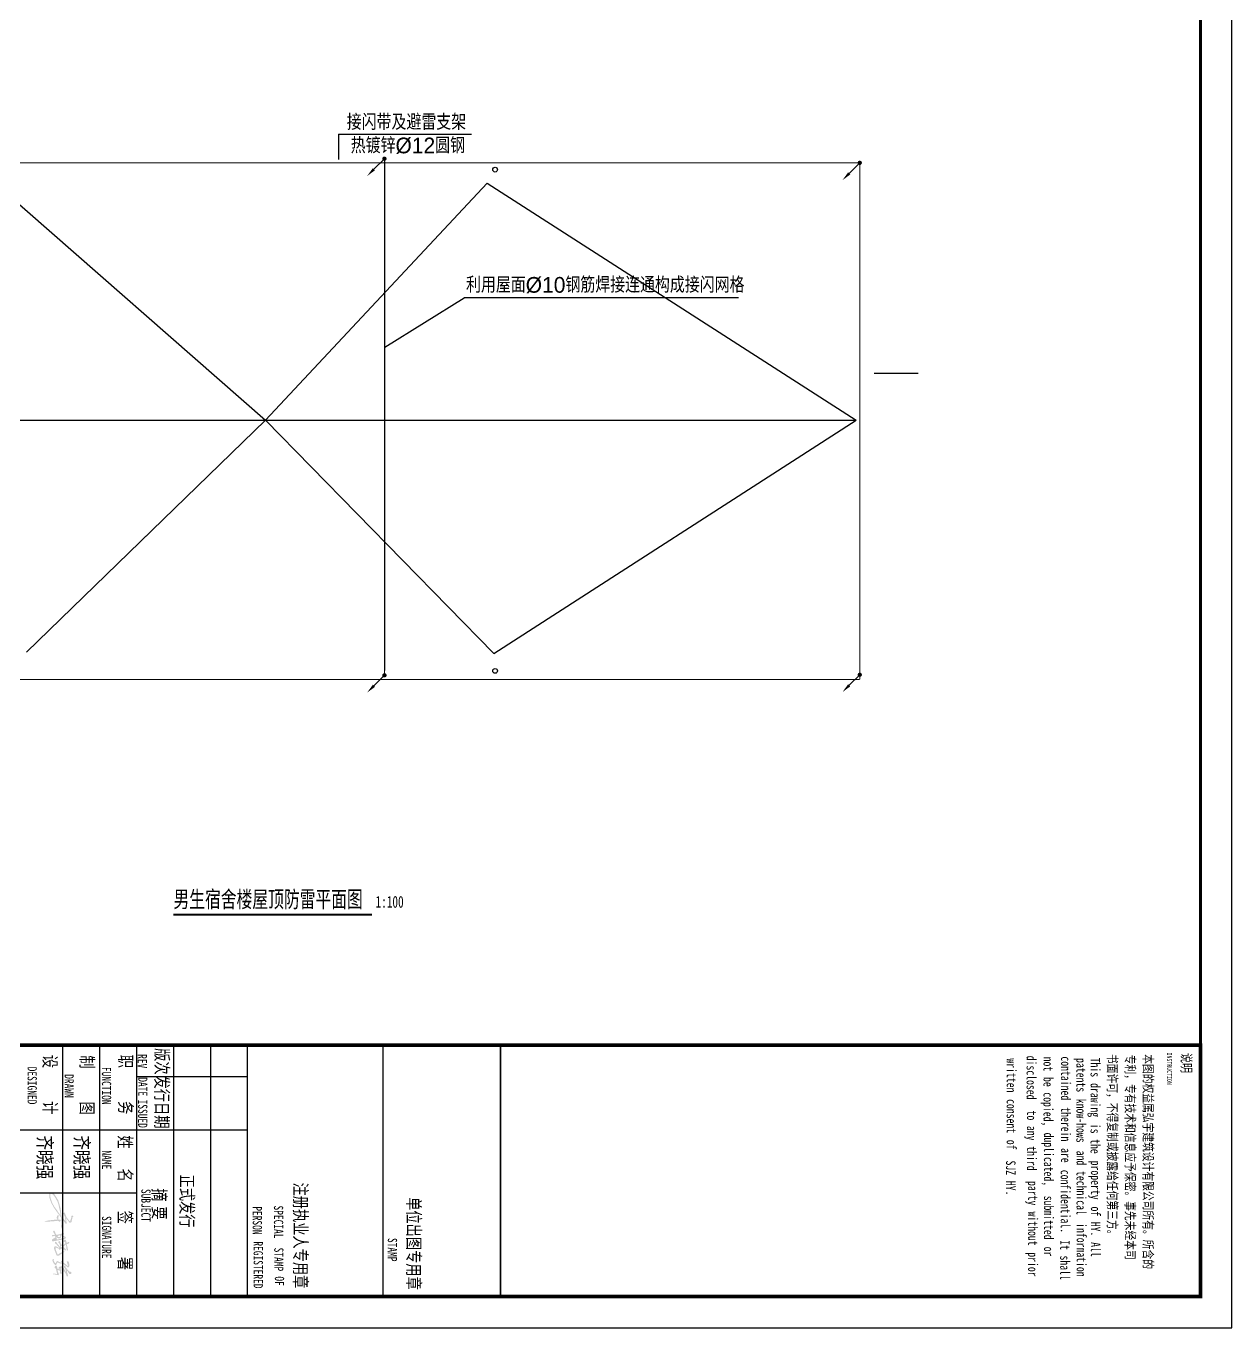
# Model space of a CAD drawing. Extents: x 552102 to 973302, y -80747 to 40012826.
# Drawn here: x 573120 to 611502, y -52978 to -11540 of the extents above; entities that cross this region are included whole.
import ezdxf

# ---------------------------------------------------------------- set-up
doc = ezdxf.new("R2010")
doc.units = 0
doc.header["$LTSCALE"] = 1000
doc.header["$MEASUREMENT"] = 0
for name, color, linetype in [('DIM_SYMB', 3, 'Continuous'), ('GROUND', 2, 'Continuous'), ('LWIRE', 4, 'Continuous'), ('PUB_TEXT', 7, 'Continuous'), ('PUB_TITLE', 7, 'Continuous'), ('TK', 126, 'Continuous'), ('电字', 4, 'Continuous'), ('防雷', 6, 'TG_×2')]:
    doc.layers.add(name, color=color, linetype=linetype)
doc.styles.add('-宋体', font='', dxfattribs={"width": 0.8})
doc.styles.add('DQ', font='XCSG.SHX', dxfattribs={"bigfont": '0hzdx.shx'})
doc.styles.get("Standard").update_dxf_attribs({"font": 'gbenor.shx', "bigfont": 'gbcbig.shx'})
doc.styles.add('TG_LINETYPE_THUND', font='TXT', dxfattribs={"width": 0.8, "height": 5.5, "bigfont": 'TJHZF'})
doc.styles.add('黑体', font='simhei.ttf', dxfattribs={"width": 0.7})
doc.styles.get('-宋体').set_extended_font_data('SimSun')
doc.linetypes.add('TG_×2', pattern='A,0.75,0,["×",TG_LINETYPE_THUND,S=0.1,R=0,X=-0.23,Y=-0.21],0.65,-0.13,0.13,-0.13', length=2)

# ---------------------------------------------------------------- blocks, each defined once
blk = doc.blocks.new('$TelecSys$00000080')
for p, q in [((-0.7, -0.7), (0, 0)), ((0.104, 0.104), (0.104, 0.104)), ((-0.104, -0.104), (-0.104, -0.104))]:
    blk.add_line(p, q)
at = {"const_width": 0.142}
blk.add_lwpolyline([(0.071, 0, 1), (-0.071, 0, 1)], format="xyb", close=True, dxfattribs=at)
blk.add_solid([(-0.63, -0.77), (-0.77, -0.63), (-1.15, -1.15)])
at = {"width": 0.8, "flags": 9}
blk.add_attdef('A', (0, 0), '', height=0.00002, rotation=180, dxfattribs=at)
blk = doc.blocks.new('电气图框')
h = blk.add_hatch(color=6)
h.paths.add_polyline_path([(381526, 272373), (381520, 272374), (381526, 272412), (381536, 272410), (381551, 272425), (381553, 272442), (381530, 272473), (381501, 272477), (381490, 272469), (381483, 272436), (381489, 272434), (381486, 272407), (381449, 272396), (381389, 272403), (381389, 272409), (381362, 272414), (381345, 272404), (381340, 272391), (381354, 272370), (381409, 272351), (381441, 272349), (381454, 272373), (381490, 272364), (381484, 272324), (381516, 272050), (381547, 271955), (381555, 272002)])
h.paths.add_polyline_path([(381417, 272485), (381608, 272497), (381704, 272485), (381771, 272510), (381774, 272519), (381755, 272536), (381455, 272511), (381458, 272522), (381625, 272642), (381605, 272667), (381455, 272648), (381456, 272660), (381577, 272754), (381583, 272787), (381559, 272820), (381414, 272851), (381386, 272873), (381367, 272876), (381365, 272865), (381360, 272866), (381354, 272823), (381365, 272821), (381363, 272814), (381402, 272809), (381404, 272814), (381453, 272807), (381453, 272802), (381534, 272779), (381531, 272756), (381408, 272662), (381271, 272608), (381257, 272592), (381259, 272571), (381281, 272561), (381297, 272559), (381417, 272621), (381459, 272616), (381519, 272634), (381528, 272626), (381386, 272506), (381130, 272475), (381062, 272457), (380865, 272396), (380676, 272278), (380657, 272257), (380627, 272218), (380624, 272174), (380657, 272117), (380703, 272110), (380781, 272113), (380945, 272172), (381126, 272272)])
h.paths.add_polyline_path([(381162, 272341), (381100, 272294), (381061, 272266), (381048, 272262), (381024, 272249), (381017, 272242), (380993, 272230), (380980, 272221), (380938, 272204), (380883, 272184), (380848, 272172), (380812, 272160), (380788, 272153), (380719, 272146), (380667, 272148), (380663, 272160), (380664, 272194), (380671, 272204), (380711, 272249), (380761, 272288), (380805, 272314), (380825, 272328), (380837, 272332), (380869, 272351), (380880, 272355), (380917, 272376), (380929, 272381), (380978, 272397), (381001, 272404), (381065, 272417), (381142, 272434), (381212, 272452), (381270, 272460), (381347, 272472), (381335, 272462), (381328, 272452), (381302, 272433), (381290, 272429), (381277, 272419), (381220, 272378), (381207, 272375)], flags=16)
h.paths.add_polyline_path([(382147, 272381), (382115, 272551), (382086, 272622), (382079, 272634), (382041, 272641), (381986, 272532), (381976, 272525), (381958, 272574), (381925, 272578), (381917, 272545), (381961, 272392), (381958, 272331), (381833, 272271), (381832, 272268), (381843, 272247), (381863, 272233), (381957, 272287), (381972, 272285), (381971, 272240), (381984, 272198), (382010, 272194), (382015, 272231), (381997, 272291), (382034, 272309), (382051, 272306), (382119, 272200), (382146, 272198), (382170, 272205), (382175, 272237)])
h.paths.add_polyline_path([(382005, 272381), (381985, 272434), (381987, 272453), (381992, 272451), (382000, 272466), (382033, 272461), (382042, 272443), (382038, 272417), (382043, 272415), (382042, 272399), (382027, 272378)], flags=0)
h.paths.add_polyline_path([(382050, 272340), (382052, 272357), (382058, 272356), (382060, 272372), (382066, 272372), (382067, 272383), (382073, 272382), (382081, 272443), (382069, 272467), (382032, 272490), (382010, 272493), (382009, 272487), (381987, 272491), (381989, 272502), (381994, 272501), (382034, 272546), (382041, 272584), (382046, 272584), (382054, 272600), (382060, 272599), (382111, 272406), (382112, 272377), (382118, 272376), (382113, 272342), (382085, 272346), (382068, 272343), (382059, 272334), (382055, 272334), (382055, 272339)], flags=16)
h.paths.add_polyline_path([(382442, 272457), (382416, 272484), (382407, 272485), (382409, 272505), (382414, 272505), (382429, 272526), (382437, 272571), (382441, 272570), (382446, 272602), (382458, 272602), (382464, 272606), (382468, 272635), (382463, 272640), (382440, 272643), (382430, 272640), (382417, 272631), (382410, 272621), (382391, 272606), (382362, 272571), (382355, 272561), (382343, 272561), (382344, 272568), (382325, 272587), (382290, 272620), (382277, 272640), (382277, 272644), (382292, 272643), (382321, 272650), (382366, 272655), (382408, 272660), (382451, 272665), (382468, 272672), (382469, 272685), (382466, 272697), (382462, 272708), (382433, 272713), (382410, 272699), (382392, 272696), (382370, 272694), (382341, 272687), (382311, 272680), (382282, 272673), (382279, 272668), (382258, 272671), (382253, 272676), (382257, 272705), (382238, 272742), (382217, 272745), (382218, 272750), (382201, 272753), (382195, 272748), (382193, 272738), (382197, 272726), (382201, 272712), (382209, 272695), (382225, 272681), (382223, 272665), (382214, 272666), (382187, 272659), (382140, 272642), (382125, 272623), (382123, 272608), (382126, 272595), (382140, 272579), (382169, 272564), (382187, 272572), (382197, 272614), (382228, 272625), (382228, 272630), (382240, 272628), (382240, 272622), (382259, 272599), (382268, 272590), (382296, 272557), (382321, 272549), (382319, 272539), (382312, 272540), (382300, 272526), (382286, 272508), (382267, 272494), (382246, 272479), (382216, 272465), (382193, 272462), (382173, 272448), (382169, 272437), (382175, 272423), (382186, 272404), (382205, 272399), (382219, 272406), (382232, 272420), (382246, 272436), (382264, 272444), (382291, 272451), (382330, 272457), (382331, 272461), (382350, 272458), (382349, 272447), (382345, 272448), (382336, 272439), (382287, 272401), (382279, 272389), (382235, 272357), (382200, 272335), (382194, 272326), (382190, 272306), (382200, 272299), (382223, 272291), (382239, 272294), (382247, 272303), (382256, 272315), (382260, 272336), (382273, 272340), (382303, 272364), (382333, 272393), (382349, 272409), (382364, 272427), (382375, 272427), (382376, 272432), (382386, 272430), (382384, 272416), (382379, 272415), (382371, 272399), (382362, 272378), (382354, 272363), (382346, 272347), (382336, 272328), (382333, 272310), (382341, 272285), (382360, 272270), (382405, 272263), (382466, 272282), (382538, 272312), (382588, 272332), (382626, 272348), (382635, 272405), (382631, 272411), (382626, 272421), (382622, 272436), (382569, 272498), (382564, 272512), (382535, 272551), (382533, 272561), (382513, 272589), (382496, 272590), (382498, 272568), (382514, 272527), (382536, 272483), (382564, 272433), (382592, 272396), (382589, 272373), (382584, 272373), (382577, 272370), (382565, 272365), (382548, 272357), (382510, 272346), (382469, 272328), (382420, 272313), (382392, 272312), (382389, 272308), (382377, 272309), (382371, 272316), (382374, 272335), (382386, 272347), (382410, 272427), (382437, 272424), (382445, 272445), (382441, 272446)])
h.paths.add_polyline_path([(382356, 272485), (382336, 272478), (382320, 272481), (382321, 272486), (382318, 272489), (382318, 272496), (382311, 272498), (382313, 272503), (382318, 272502), (382319, 272507), (382326, 272511), (382327, 272517), (382332, 272520), (382349, 272533), (382370, 272547), (382379, 272550), (382397, 272565), (382412, 272563), (382409, 272553), (382405, 272553), (382403, 272537), (382396, 272536), (382364, 272511)], flags=16)
h.paths.add_polyline_path([(382871, 272439), (382882, 272473), (382885, 272494), (382873, 272524), (382867, 272527), (382869, 272540), (382879, 272542), (382928, 272594), (382952, 272635), (382971, 272656), (383000, 272686), (383006, 272697), (383009, 272713), (382985, 272744), (382934, 272751), (382912, 272750), (382877, 272743), (382864, 272739), (382847, 272736), (382835, 272733), (382824, 272728), (382817, 272724), (382810, 272720), (382807, 272702), (382812, 272690), (382816, 272684), (382820, 272672), (382833, 272671), (382855, 272679), (382879, 272686), (382902, 272695), (382919, 272697), (382932, 272701), (382948, 272704), (382951, 272708), (382956, 272707), (382957, 272704), (382961, 272698), (382949, 272688), (382940, 272672), (382926, 272655), (382912, 272641), (382899, 272627), (382884, 272605), (382863, 272580), (382850, 272560), (382838, 272551), (382820, 272548), (382800, 272535), (382795, 272501), (382809, 272488), (382819, 272486), (382829, 272491), (382845, 272498), (382848, 272505), (382858, 272502), (382852, 272464), (382837, 272444), (382820, 272406), (382813, 272389), (382806, 272380), (382804, 272369), (382807, 272358), (382823, 272344), (382849, 272328), (382870, 272320), (382875, 272316), (382880, 272311), (382879, 272302), (382872, 272302), (382855, 272288), (382848, 272280), (382835, 272273), (382817, 272265), (382799, 272257), (382787, 272252), (382786, 272248), (382752, 272253), (382753, 272258), (382736, 272260), (382733, 272238), (382743, 272226), (382765, 272211), (382776, 272210), (382810, 272222), (382841, 272234), (382877, 272253), (382902, 272270), (382922, 272290), (382927, 272323), (382898, 272350), (382858, 272355), (382859, 272361), (382849, 272374), (382844, 272374), (382845, 272379), (382850, 272379)])
h.paths.add_polyline_path([(383189, 272358), (383205, 272361), (383209, 272363), (383217, 272364), (383199, 272250), (383205, 272246), (383205, 272237), (383208, 272232), (383212, 272228), (383216, 272228), (383219, 272233), (383223, 272233), (383239, 272346), (383246, 272349), (383254, 272405), (383249, 272408), (383249, 272412), (383215, 272418), (383212, 272416), (383203, 272413), (383191, 272408), (383170, 272401), (383157, 272394), (383147, 272392), (383137, 272390), (383129, 272384), (383120, 272379), (383115, 272375), (383092, 272379), (383091, 272385), (383089, 272387), (383092, 272397), (383099, 272428), (383105, 272431), (383111, 272454), (383125, 272457), (383142, 272460), (383154, 272464), (383157, 272466), (383159, 272464), (383163, 272459), (383168, 272452), (383177, 272448), (383176, 272444), (383185, 272443), (383191, 272448), (383196, 272452), (383200, 272454), (383202, 272477), (383197, 272477), (383204, 272536), (383200, 272548), (383194, 272554), (383187, 272557), (383184, 272561), (383157, 272565), (383155, 272562), (383142, 272563), (383140, 272568), (383136, 272570), (383136, 272575), (383132, 272576), (383134, 272591), (383137, 272591), (383140, 272596), (383146, 272596), (383147, 272607), (383152, 272606), (383164, 272610), (383177, 272621), (383189, 272629), (383203, 272633), (383207, 272639), (383220, 272642), (383237, 272651), (383260, 272658), (383275, 272662), (383286, 272672), (383290, 272681), (383296, 272680), (383296, 272689), (383289, 272694), (383282, 272699), (383276, 272706), (383246, 272707), (383235, 272702), (383217, 272699), (383203, 272694), (383182, 272687), (383169, 272682), (383151, 272681), (383149, 272675), (383119, 272680), (383121, 272693), (383128, 272695), (383141, 272708), (383156, 272713), (383168, 272723), (383181, 272732), (383194, 272741), (383206, 272750), (383214, 272754), (383219, 272790), (383215, 272795), (383211, 272807), (383199, 272815), (383171, 272819), (383160, 272816), (383154, 272811), (383148, 272806), (383140, 272805), (383139, 272795), (383143, 272782), (383148, 272781), (383144, 272761), (383140, 272760), (383134, 272751), (383119, 272736), (383100, 272717), (383086, 272700), (383072, 272692), (383054, 272677), (383047, 272667), (383036, 272663), (383016, 272648), (383009, 272639), (382991, 272631), (382967, 272623), (382959, 272617), (382955, 272602), (382951, 272600), (382949, 272589), (382965, 272586), (382967, 272582), (382983, 272580), (382999, 272582), (383013, 272588), (383040, 272611), (383049, 272610), (383062, 272620), (383074, 272625), (383089, 272634), (383112, 272639), (383130, 272645), (383131, 272650), (383146, 272647), (383144, 272631), (383138, 272631), (383132, 272626), (383113, 272618), (383095, 272605), (383065, 272591), (383033, 272573), (383015, 272559), (383000, 272555), (382988, 272552), (382970, 272553), (382957, 272551), (382943, 272553), (382937, 272547), (382936, 272531), (382941, 272523), (382948, 272512), (382967, 272503), (382975, 272490), (382977, 272473), (382981, 272463), (382985, 272444), (382988, 272432), (382992, 272427), (382999, 272419), (383020, 272411), (383038, 272409), (383054, 272411), (383060, 272415), (383064, 272414), (383062, 272397), (383060, 272395), (383050, 272373), (383037, 272369), (383021, 272366), (383003, 272363), (382991, 272359), (382978, 272355), (382966, 272351), (382961, 272347), (382953, 272341), (382948, 272337), (382945, 272326), (382949, 272323), (382948, 272310), (382959, 272302), (382969, 272294), (382982, 272290), (382984, 272288), (383002, 272283), (383008, 272287), (383018, 272285), (383031, 272291), (383039, 272309), (383048, 272326), (383054, 272327), (383071, 272330), (383088, 272333), (383102, 272337), (383118, 272340), (383137, 272343), (383146, 272347), (383159, 272351), (383178, 272354)])
h.paths.add_polyline_path([(383076, 272443), (383066, 272445), (383064, 272439), (383037, 272444), (383038, 272447), (383033, 272448), (383035, 272465), (383044, 272464), (383045, 272470), (383073, 272466), (383072, 272460), (383079, 272461)], flags=16)
h.paths.add_polyline_path([(383077, 272482), (383054, 272486), (383055, 272490), (383039, 272493), (383037, 272497), (383038, 272501), (383034, 272502), (383036, 272511), (383042, 272510), (383043, 272515), (383058, 272513), (383058, 272507), (383068, 272506), (383067, 272501), (383078, 272499), (383080, 272493), (383083, 272492), (383083, 272488), (383083, 272487), (383077, 272487)], flags=16)
h.paths.add_polyline_path([(383108, 272495), (383102, 272496), (383101, 272501), (383098, 272502), (383097, 272507), (383092, 272508), (383093, 272518), (383099, 272519), (383100, 272523), (383110, 272522), (383113, 272527), (383134, 272524), (383135, 272528), (383158, 272526), (383159, 272531), (383168, 272529), (383165, 272514), (383171, 272512), (383170, 272503), (383165, 272504), (383163, 272498), (383157, 272498), (383157, 272493), (383107, 272500)], flags=16)
h.paths.add_polyline_path([(383056, 272537), (383045, 272538), (383043, 272533), (383032, 272535), (383031, 272529), (383026, 272529), (383025, 272524), (383020, 272525), (383018, 272520), (383008, 272521), (383007, 272515), (382997, 272516), (382997, 272521), (383003, 272521), (383005, 272532), (383015, 272531), (383016, 272536), (383022, 272536), (383023, 272541), (383029, 272540), (383029, 272545), (383034, 272545), (383035, 272550), (383046, 272548), (383047, 272554), (383059, 272553), (383060, 272557), (383064, 272557), (383065, 272562), (383078, 272562), (383078, 272565), (383090, 272565), (383091, 272570), (383105, 272567), (383105, 272562), (383116, 272560), (383114, 272556), (383105, 272558), (383102, 272553), (383091, 272554), (383091, 272549), (383080, 272550), (383078, 272545), (383069, 272546), (383067, 272541), (383057, 272541)], flags=16)
at = {"layer": 'TK'}
for p, q in [((375932, 251356), (375932, 298415)), ((383932, 286473), (375932, 286473)), ((375932, 286473), (383932, 286473)), ((383904, 282735), (376902, 282735)), ((375932, 278415), (383932, 278415)), ((376933, 274886), (376933, 278415)), ((378638, 278415), (378638, 264298)), ((375932, 277239), (383932, 277239)), ((375932, 276062), (383932, 276062)), ((375932, 274886), (383932, 274886)), ((380643, 274886), (380643, 264263)), ((375932, 273709), (383932, 273709)), ((375932, 272533), (383932, 272533))]:
    blk.add_line(p, q, dxfattribs=at)
at = {"layer": 'TK', "const_width": 118}
blk.add_lwpolyline([(375932, 308756), (383932, 308756), (383932, 251356), (375932, 251356)], close=True, dxfattribs=at)
at = {"layer": 'TK', "const_width": 40}
for points in [[(375932, 286473), (383932, 286473)], [(375932, 282735), (383904, 282735)], [(375932, 278415), (383932, 278415)]]:
    blk.add_lwpolyline(points, dxfattribs=at)
at = {"layer": 'TK', "color": 9, "style": '-宋体', "width": 0.75}
blk.add_text('说明', height=312.7, dxfattribs=at).set_placement((376180, 308150))
at = {"layer": 'TK', "style": '-宋体', "width": 0.75}
for s, height, p in [('INSTRUCTION', 151.95, (376169, 307690)), ('本图的权益属弘宇建筑设计有限公司所有。所含的', 303.8, (376220, 306938)), ('专利，专有技术和信息应予保密。事先未经本司', 303.8, (376236, 306368)), ('书面许可，不得复制或披露给任何第三方。', 303.8, (376212, 305800)), ('This', 303.8, (376329, 305256)), ('drawing', 303.8, (377139, 305256)), ('is', 303.8, (378436, 305256)), ('the', 303.8, (378922, 305256)), ('property', 303.8, (379609, 305267)), ('of', 303.8, (381068, 305267)), ('HY.', 303.8, (381554, 305267)), ('All', 303.8, (382202, 305267)), ('patents', 303.8, (376343, 304804)), ('know-hows', 303.8, (377639, 304804)), ('and', 303.8, (379290, 304809)), ('technical', 303.8, (379938, 304809)), ('information', 303.8, (381596, 304815)), ('contained', 303.8, (376289, 304318)), ('therein', 303.8, (377909, 304318)), ('confidential.', 303.8, (379899, 304306)), ('It', 303.8, (382141, 304289)), ('shall', 303.8, (382627, 304289)), ('are', 303.8, (379206, 304318)), ('not', 303.8, (376297, 303758)), ('be', 303.8, (376946, 303758)), ('copied,', 303.8, (377432, 303758)), ('duplicated,', 303.8, (378716, 303772)), ('submitted', 303.8, (380726, 303774)), ('or', 303.8, (382347, 303774)), ('disclosed', 303.8, (376267, 303220)), ('to', 303.8, (378015, 303232)), ('any', 303.8, (378501, 303232)), ('third', 303.8, (379149, 303232)), ('party', 303.8, (380257, 303269)), ('without', 303.8, (381229, 303269)), ('prior', 303.8, (382525, 303269)), ('of', 303.8, (378944, 302587)), ('written', 303.8, (376352, 302587)), ('consent', 303.8, (377648, 302587)), ('SJZ', 303.8, (379603, 302565)), ('HY.', 303.8, (380251, 302565)), ('单位出图专用章', 411.8, (380770, 283512)), ('STAMP', 294.1, (382068, 282888)), ('注册执业人专用章', 411.8, (380304, 279908)), ('SPECIAL', 294.1, (381035, 279264)), ('STAMP', 294.1, (382376, 279272)), ('OF', 294.1, (383291, 279293)), ('PERSON', 294.1, (381060, 278588)), ('REGISTERED', 294.1, (382177, 278617)), ('正式发行', 411.8, (380050, 276293)), ('版次', 411.8, (376026, 275496)), ('发行日期', 411.8, (376901, 275493)), ('摘', 412, (380487, 275408)), ('要', 412, (381062, 275408)), ('REV', 294.1, (376218, 274927)), ('DATE', 294.1, (376953, 274943)), ('ISSUED', 294.1, (377664, 274941)), ('SUBJECT', 294.1, (380508, 275042)), ('职     务', 411.8, (376239, 274341)), ('姓   名', 411.8, (378805, 274323)), ('签     署', 411.8, (381200, 274322)), ('FUNCTION', 294.1, (376624, 273788)), ('NAME', 294.1, (379284, 273792)), ('SIGNATURE', 294.1, (381370, 273793)), ('制     图', 411.8, (376254, 273109)), ('齐晓强', 453.8, (378807, 272923)), ('DRAWN', 294.1, (376856, 272599)), ('设     计', 411.8, (376242, 271932)), ('齐晓强', 453.8, (378807, 271746)), ('DESIGNED', 294.1, (376617, 271422))]:
    blk.add_text(s, height=height, dxfattribs=at).set_placement(p)

msp = doc.modelspace()

# ---------------------------------------------------------------- linework, layer by layer
for p, q in [((584536, -32056), (584536, -15856)), ((580737, -24088), (587799, -16544)), ((587799, -16544), (599537, -24087)), ((572394, -16768), (580737, -24088)), ((565537, -24087), (599537, -24087)), ((573137, -31466), (580737, -24088)), ((580737, -24088), (588004, -31510)), ((588004, -31510), (599537, -24088))]:
    msp.add_line(p, q)
at = {"color": 5}
for centre in [(588050, -16111), (588050, -32064)]:
    msp.add_circle(centre, 75, dxfattribs=at)
at = {"layer": 'DIM_SYMB', "const_width": 70}
msp.add_lwpolyline([(577813, -39825), (584136, -39825)], dxfattribs=at)
at = {"layer": 'GROUND'}
msp.add_line((600117, -22588), (601517, -22588), dxfattribs=at)
at = {"layer": 'PUB_TITLE', "color": 4}
msp.add_lwpolyline([(552102, -52978), (611502, -52978), (611502, 31122), (552102, 31122)], close=True, dxfattribs=at)
at = {"layer": 'PUB_TITLE', "color": 4, "const_width": 100}
msp.add_lwpolyline([(553102, -51978), (610502, -51978), (610502, 28622), (553102, 28622)], close=True, dxfattribs=at)
at = {"layer": '电字'}
for p, q in [((583060, -14986), (587303, -14986)), ((584536, -21759), (587064, -20190)), ((595792, -20190), (587064, -20190))]:
    msp.add_line(p, q, dxfattribs=at)
at = {"layer": '电字', "linetype": 'ByBlock'}
msp.add_line((583060, -14986), (583060, -15788), dxfattribs=at)
at = {"layer": '防雷', "linetype": 'TG_×2', "const_width": 35}
for points in [[(584527, -32205), (584527, -15763)], [(561998, -15895), (599656, -15895)], [(599656, -32336), (599656, -15895)], [(561998, -32336), (599656, -32336)]]:
    msp.add_lwpolyline(points, dxfattribs=at)

# ---------------------------------------------------------------- block references
at = {"rotation": 270}
msp.add_blockref('电气图框', (301747, 331955), dxfattribs=at)
at = {"layer": 'LWIRE', "xscale": 479.9999999999998, "yscale": 479.9999999999998, "zscale": 479.9999999999998}
for p in [(584527, -15763), (599656, -15895), (584527, -32205), (599656, -32188)]:
    msp.add_blockref('$TelecSys$00000080', p, dxfattribs=at)

# ---------------------------------------------------------------- texts
at = {"layer": 'PUB_TEXT', "style": '黑体', "width": 0.7}
for s, height, p in [('男生宿舍楼屋顶防雷平面图', 525.74, (577813, -39593)), ('1:100', 375.5, (584245, -39602))]:
    msp.add_text(s, height=height, dxfattribs=at).set_placement(p)
at = {"layer": '电字', "style": 'DQ'}
for s, p in [('接闪带及避雷支架', (583328, -14847)), ('热镀锌%%c12圆钢    ', (583454, -15591)), ('利用屋面%%c10钢筋焊接连通构成接闪网格', (587124, -20028))]:
    msp.add_text(s, height=500, dxfattribs=at).set_placement(p)

doc.saveas('drawing.dxf')
